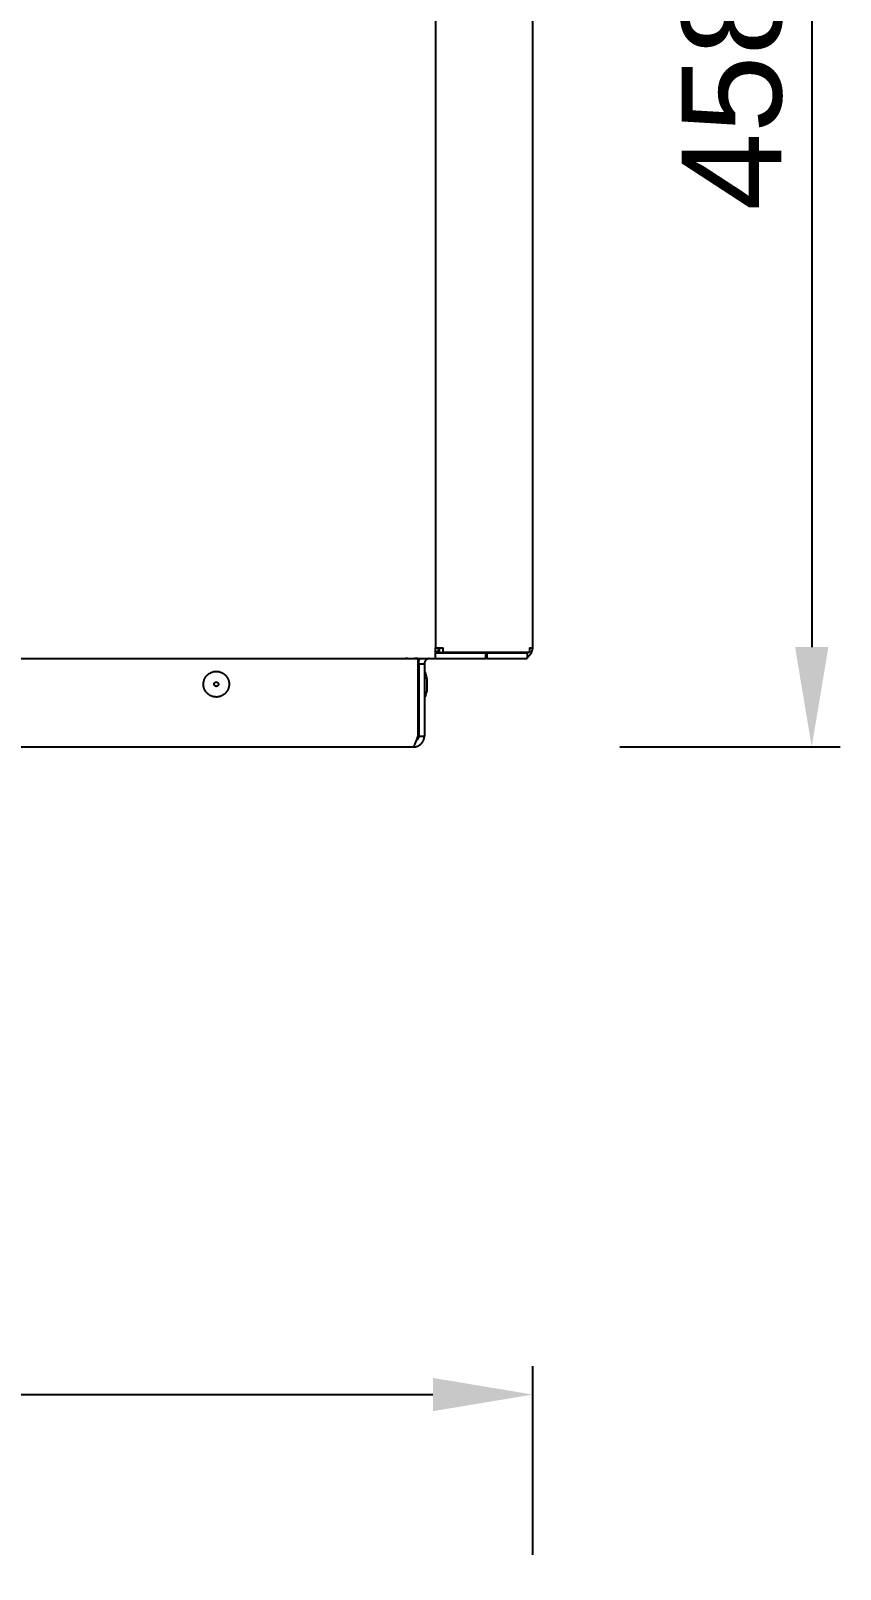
# Model space of a CAD drawing. Header units: millimetres. Extents: x -1246 to 2331, y -493 to 2006.
# Drawn here: x 905 to 1189, y 927 to 1467 of the extents above; entities that cross this region are included whole.
import ezdxf

# ---------------------------------------------------------------- set-up
doc = ezdxf.new("R2010")
doc.units = ezdxf.units.MM
doc.header["$MEASUREMENT"] = 0
doc.layers.add('Domyslna', color=7, linetype='Continuous', true_color=0x000000)
doc.layers.add('Utwórz2D linie widoczne', color=7, linetype='Continuous', true_color=0x000000)
doc.styles.add('Arial', font='arial.ttf')
doc.dimstyles.new('Millimeter Large', dxfattribs={"dimscale": 10, "dimtxt": 3.5, "dimasz": 3.5, "dimexe": 1, "dimexo": 0.5, "dimgap": 1, "dimtad": 1, "dimtoh": 1, "dimdec": 0, "dimzin": 1, "dimdsep": 46, "dimtxsty": 'Arial', "dimcen": 3.5, "dimadec": 0, "dimazin": 0, "dimtfac": 1, "dimtdec": 4, "dimtix": 1, "dimtmove": 1, "dimatfit": 3, "dimfxl": 0, "dimtolj": 1, "dimtzin": 1, "dimarcsym": 0})

# ---------------------------------------------------------------- blocks, each defined once
blk = doc.blocks.new('*D1')
at = {"layer": 'Defpoints', "color": 0}
for p in [(1106.72, 1673.22), (1106.72, 1215.22), (1179.08, 1215.22)]:
    blk.add_point(p, dxfattribs=at)
at = {"layer": 'Domyslna', "color": 0, "lineweight": -2}
for p, q in [((1111.72, 1673.22), (1189.08, 1673.22)), ((1179.08, 1638.22), (1179.08, 1250.22)), ((1111.72, 1215.22), (1189.08, 1215.22))]:
    blk.add_line(p, q, dxfattribs=at)
at = {"layer": 'Domyslna', "color": 0}
for points in [[(1184.92, 1638.22), (1173.25, 1638.22), (1179.08, 1673.22)], [(1173.25, 1250.22), (1184.92, 1250.22), (1179.08, 1215.22)]]:
    blk.add_solid(points, dxfattribs=at)
at = {"layer": 'Domyslna', "color": 0, "insert": (1151.22, 1444.22), "char_height": 35, "attachment_point": 5, "rotation": 90, "style": 'Arial'}
blk.add_mtext('\\A1;458', dxfattribs=at)
blk = doc.blocks.new('*D2')
at = {"layer": 'Defpoints', "color": 0}
for p in [(1081.22, 987.96), (621.21, 926.67), (1081.22, 926.67)]:
    blk.add_point(p, dxfattribs=at)
at = {"layer": 'Domyslna', "color": 0, "lineweight": -2}
for p, q in [((621.21, 931.67), (621.21, 997.96)), ((1081.22, 931.67), (1081.22, 997.96)), ((656.21, 987.96), (1046.22, 987.96))]:
    blk.add_line(p, q, dxfattribs=at)
at = {"layer": 'Domyslna', "color": 0}
for points in [[(656.21, 993.8), (656.21, 982.13), (621.21, 987.96)], [(1046.22, 982.13), (1046.22, 993.8), (1081.22, 987.96)]]:
    blk.add_solid(points, dxfattribs=at)
at = {"layer": 'Domyslna', "color": 0, "insert": (851.21, 1015.83), "char_height": 35, "attachment_point": 5, "style": 'Arial'}
blk.add_mtext('\\A1;460', dxfattribs=at)

msp = doc.modelspace()

# ---------------------------------------------------------------- linework, layer by layer
at = {"layer": 'Domyslna'}
msp.add_line((1047.11, 1669.42), (1047.11, 1250.02), dxfattribs=at)
at = {"layer": 'Utwórz2D linie widoczne'}
for p, q in [((1081.22, 1250.02), (1081.22, 1669.42)), ((1047.11, 1250.02), (1049.8, 1250.02)), ((1047.11, 1246.22), (1047.11, 1250.02)), ((1048.22, 1248.52), (1047.11, 1248.52)), ((1047.11, 1248.22), (1048.39, 1248.22)), ((1048.22, 1248.52), (1048.22, 1250.02)), ((1048.39, 1248.52), (1048.22, 1248.52)), ((1048.39, 1250.02), (1048.39, 1248.32)), ((1048.39, 1248.32), (1049.8, 1248.32)), ((1048.39, 1248.22), (1051.22, 1248.22)), ((1049.8, 1248.32), (1049.8, 1250.02)), ((1080.1, 1248.32), (1049.8, 1248.32)), ((1051.22, 1248.22), (1064.81, 1248.22)), ((1064.81, 1246.22), (1064.81, 1248.22)), ((1064.81, 1248.22), (1065.09, 1248.22)), ((1065.09, 1248.22), (1078.69, 1248.22)), ((1065.09, 1248.22), (1065.09, 1246.22)), ((1077.63, 1248.23), (1077.58, 1248.22)), ((1077.69, 1248.24), (1077.63, 1248.23)), ((1077.74, 1248.24), (1077.69, 1248.24)), ((1077.79, 1248.26), (1077.74, 1248.24)), ((1077.85, 1248.27), (1077.79, 1248.26)), ((1077.9, 1248.28), (1077.85, 1248.27)), ((1077.95, 1248.3), (1077.9, 1248.28)), ((1078.01, 1248.32), (1077.95, 1248.3)), ((1078.69, 1248.22), (1079.27, 1248.22)), ((1079.27, 1248.22), (1079.27, 1246.22)), ((1079.71, 1246.98), (1079.81, 1247.07)), ((1079.81, 1247.07), (1079.91, 1247.15)), ((1079.91, 1247.15), (1080.01, 1247.24)), ((1080.01, 1247.24), (1080.1, 1247.33)), ((1080.1, 1250.02), (1081.22, 1250.02)), ((1080.1, 1250.02), (1080.1, 1248.32)), ((1080.1, 1247.33), (1080.19, 1247.42)), ((1080.19, 1247.42), (1080.28, 1247.52)), ((1080.28, 1247.52), (1080.36, 1247.61)), ((1080.36, 1247.61), (1080.44, 1247.72)), ((1080.44, 1247.72), (1080.52, 1247.82)), ((1080.52, 1247.82), (1080.59, 1247.93)), ((1080.59, 1247.93), (1080.66, 1248.04)), ((1080.66, 1248.04), (1080.73, 1248.15)), ((1080.73, 1248.15), (1080.79, 1248.27)), ((1080.79, 1248.27), (1080.85, 1248.38)), ((1080.85, 1248.38), (1080.9, 1248.5)), ((1080.9, 1248.5), (1080.95, 1248.62)), ((1080.95, 1248.62), (1081, 1248.74)), ((1081, 1248.74), (1081.04, 1248.86)), ((1081.04, 1248.86), (1081.07, 1248.99)), ((1081.07, 1248.99), (1081.11, 1249.11)), ((1081.11, 1249.11), (1081.14, 1249.24)), ((1081.14, 1249.24), (1081.16, 1249.37)), ((1081.16, 1249.37), (1081.18, 1249.5)), ((1081.18, 1249.5), (1081.2, 1249.63)), ((1081.2, 1249.63), (1081.21, 1249.76)), ((1081.21, 1249.89), (1081.22, 1250.02)), ((1081.21, 1249.76), (1081.21, 1249.89)), ((655.31, 1246.22), (1047.11, 1246.22)), ((969.3, 1241.62), (969.46, 1241.65)), ((969.46, 1241.65), (969.61, 1241.67)), ((969.61, 1241.67), (969.77, 1241.69)), ((969.77, 1241.69), (969.92, 1241.71)), ((969.92, 1241.71), (970.08, 1241.71)), ((970.08, 1241.71), (970.23, 1241.71)), ((970.23, 1241.71), (970.39, 1241.71)), ((970.39, 1241.71), (970.54, 1241.7)), ((970.54, 1241.7), (970.7, 1241.69)), ((970.7, 1241.69), (970.85, 1241.67)), ((970.85, 1241.67), (971, 1241.65)), ((971, 1241.65), (971.16, 1241.62)), ((1037.37, 1246.22), (1036.57, 1246.22)), ((1040.93, 1246.22), (1039.76, 1246.22)), ((1040.93, 1246.22), (1040.93, 1244.42)), ((1041, 1244.42), (1040.93, 1244.42)), ((1041, 1219.02), (1041, 1244.42)), ((1041.22, 1244.66), (1041.23, 1244.79)), ((1041.22, 1244.54), (1041.22, 1244.66)), ((1041.22, 1244.42), (1041.22, 1244.54)), ((1041.22, 1244.42), (1043.22, 1244.42)), ((1041.22, 1244.42), (1041.22, 1219.02)), ((1041.23, 1244.79), (1041.25, 1244.91)), ((1041.25, 1244.91), (1041.27, 1245.04)), ((1041.27, 1245.04), (1041.29, 1245.16)), ((1041.29, 1245.16), (1041.32, 1245.28)), ((1041.32, 1245.28), (1041.35, 1245.4)), ((1041.35, 1245.4), (1041.38, 1245.52)), ((1041.38, 1245.52), (1041.42, 1245.64)), ((1041.42, 1245.64), (1041.46, 1245.76)), ((1041.46, 1245.76), (1041.51, 1245.88)), ((1041.51, 1245.88), (1041.56, 1245.99)), ((1041.56, 1245.99), (1041.61, 1246.1)), ((1041.61, 1246.1), (1041.67, 1246.22)), ((1043.23, 1244.66), (1043.22, 1244.6)), ((1043.22, 1244.6), (1043.22, 1244.54)), ((1043.22, 1244.54), (1043.22, 1244.48)), ((1043.22, 1244.48), (1043.22, 1244.42)), ((1043.22, 1244.42), (1043.22, 1219.02)), ((1043.32, 1241.71), (1043.22, 1241.71)), ((1043.24, 1244.72), (1043.23, 1244.66)), ((1043.25, 1244.78), (1043.24, 1244.72)), ((1043.27, 1244.84), (1043.25, 1244.78)), ((1043.28, 1244.9), (1043.27, 1244.84)), ((1043.3, 1244.96), (1043.28, 1244.9)), ((1043.32, 1245.02), (1043.3, 1244.96)), ((1043.34, 1245.08), (1043.32, 1245.02)), ((1043.32, 1241.71), (1043.32, 1241.71)), ((1043.33, 1241.71), (1043.32, 1241.71)), ((1043.34, 1241.71), (1043.33, 1241.71)), ((1043.37, 1245.14), (1043.34, 1245.08)), ((1043.35, 1241.71), (1043.34, 1241.71)), ((1043.34, 1241.71), (1043.34, 1241.71)), ((1043.36, 1241.71), (1043.35, 1241.71)), ((1043.37, 1241.71), (1043.36, 1241.71)), ((1043.36, 1241.71), (1043.36, 1241.71)), ((1043.39, 1245.19), (1043.37, 1245.14)), ((1043.38, 1241.71), (1043.37, 1241.71)), ((1043.38, 1241.7), (1043.38, 1241.71)), ((1043.39, 1241.7), (1043.38, 1241.7)), ((1043.42, 1245.25), (1043.39, 1245.19)), ((1043.4, 1241.7), (1043.39, 1241.7)), ((1043.41, 1241.69), (1043.4, 1241.7)), ((1043.4, 1241.7), (1043.4, 1241.7)), ((1043.42, 1241.69), (1043.41, 1241.69)), ((1043.41, 1241.69), (1043.41, 1241.69)), ((1043.45, 1245.3), (1043.42, 1245.25)), ((1043.43, 1241.68), (1043.42, 1241.69)), ((1043.44, 1241.67), (1043.43, 1241.68)), ((1043.43, 1241.68), (1043.43, 1241.68)), ((1043.45, 1241.66), (1043.44, 1241.67)), ((1043.44, 1241.67), (1043.44, 1241.67)), ((1043.48, 1245.36), (1043.45, 1245.3)), ((1043.46, 1241.65), (1043.45, 1241.66)), ((1043.45, 1241.66), (1043.45, 1241.66)), ((1043.47, 1241.64), (1043.46, 1241.65)), ((1043.46, 1241.65), (1043.46, 1241.65)), ((1043.48, 1241.63), (1043.47, 1241.64)), ((1043.47, 1241.64), (1043.47, 1241.64)), ((1043.51, 1245.41), (1043.48, 1245.36)), ((1043.55, 1245.46), (1043.51, 1245.41)), ((1043.59, 1245.51), (1043.55, 1245.46)), ((1043.63, 1245.56), (1043.59, 1245.51)), ((1043.67, 1245.61), (1043.63, 1245.56)), ((1043.71, 1245.65), (1043.67, 1245.61)), ((1043.75, 1245.7), (1043.71, 1245.65)), ((1043.8, 1245.74), (1043.75, 1245.7)), ((1043.84, 1245.78), (1043.8, 1245.74)), ((1043.89, 1245.82), (1043.84, 1245.78)), ((1043.94, 1245.86), (1043.89, 1245.82)), ((1043.99, 1245.89), (1043.94, 1245.86)), ((1044.04, 1245.93), (1043.99, 1245.89)), ((1044.09, 1245.96), (1044.04, 1245.93)), ((1044.15, 1245.99), (1044.09, 1245.96)), ((1044.2, 1246.02), (1044.15, 1245.99)), ((1044.26, 1246.05), (1044.2, 1246.02)), ((1044.31, 1246.07), (1044.26, 1246.05)), ((1044.37, 1246.1), (1044.31, 1246.07)), ((1044.43, 1246.12), (1044.37, 1246.1)), ((1044.49, 1246.14), (1044.43, 1246.12)), ((1044.55, 1246.15), (1044.49, 1246.14)), ((1044.61, 1246.17), (1044.55, 1246.15)), ((1044.67, 1246.18), (1044.61, 1246.17)), ((1044.73, 1246.19), (1044.67, 1246.18)), ((1044.79, 1246.2), (1044.73, 1246.19)), ((1044.85, 1246.21), (1044.79, 1246.2)), ((1047.11, 1246.22), (1048.39, 1246.22)), ((1048.39, 1246.22), (1051.22, 1246.22)), ((1051.22, 1246.22), (1064.81, 1246.22)), ((1065.09, 1246.22), (1064.81, 1246.22)), ((1065.09, 1246.22), (1078.69, 1246.22)), ((1078.69, 1246.22), (1079.27, 1246.22)), ((1079.27, 1246.7), (1079.39, 1246.77)), ((1079.39, 1246.77), (1079.5, 1246.84)), ((1079.5, 1246.84), (1079.6, 1246.91)), ((1079.6, 1246.91), (1079.71, 1246.98)), ((965.71, 1237.31), (965.72, 1237.47)), ((965.71, 1237.16), (965.71, 1237.31)), ((965.72, 1237), (965.71, 1237.16)), ((965.72, 1237.47), (965.73, 1237.62)), ((965.73, 1236.84), (965.72, 1237)), ((965.73, 1237.62), (965.75, 1237.77)), ((965.74, 1236.69), (965.73, 1236.84)), ((965.76, 1236.54), (965.74, 1236.69)), ((965.75, 1237.77), (965.77, 1237.93)), ((965.79, 1236.38), (965.76, 1236.54)), ((965.77, 1237.93), (965.8, 1238.08)), ((965.82, 1236.23), (965.79, 1236.38)), ((965.8, 1238.08), (965.83, 1238.23)), ((965.83, 1238.23), (965.87, 1238.38)), ((965.87, 1238.38), (965.91, 1238.53)), ((965.91, 1238.53), (965.96, 1238.68)), ((965.96, 1238.68), (966.01, 1238.83)), ((966.01, 1238.83), (966.07, 1238.97)), ((966.07, 1238.97), (966.13, 1239.11)), ((966.13, 1239.11), (966.2, 1239.25)), ((966.2, 1239.25), (966.27, 1239.39)), ((966.27, 1239.39), (966.35, 1239.52)), ((966.35, 1239.52), (966.43, 1239.66)), ((966.43, 1239.66), (966.52, 1239.79)), ((966.52, 1239.79), (966.61, 1239.91)), ((966.61, 1239.91), (966.71, 1240.03)), ((966.71, 1240.03), (966.81, 1240.15)), ((966.81, 1240.15), (966.91, 1240.27)), ((966.91, 1240.27), (967.02, 1240.38)), ((967.02, 1240.38), (967.13, 1240.49)), ((967.13, 1240.49), (967.24, 1240.6)), ((967.24, 1240.6), (967.36, 1240.7)), ((967.36, 1240.7), (967.48, 1240.79)), ((967.48, 1240.79), (967.61, 1240.88)), ((967.61, 1240.88), (967.74, 1240.97)), ((967.74, 1240.97), (967.87, 1241.06)), ((967.87, 1241.06), (968, 1241.13)), ((968, 1241.13), (968.14, 1241.21)), ((968.14, 1241.21), (968.28, 1241.28)), ((968.28, 1241.28), (968.42, 1241.34)), ((968.42, 1241.34), (968.56, 1241.4)), ((968.56, 1241.4), (968.71, 1241.46)), ((968.71, 1241.46), (968.85, 1241.5)), ((968.85, 1241.5), (969, 1241.55)), ((969, 1241.55), (969.15, 1241.59)), ((969.15, 1241.59), (969.3, 1241.62)), ((969.46, 1237.26), (969.47, 1237.28)), ((969.46, 1237.23), (969.46, 1237.26)), ((969.46, 1237.21), (969.46, 1237.23)), ((969.46, 1237.18), (969.46, 1237.21)), ((969.47, 1237.15), (969.46, 1237.18)), ((969.47, 1237.33), (969.48, 1237.36)), ((969.47, 1237.31), (969.47, 1237.33)), ((969.47, 1237.28), (969.47, 1237.31)), ((969.47, 1237.13), (969.47, 1237.15)), ((969.47, 1237.1), (969.47, 1237.13)), ((969.48, 1237.08), (969.47, 1237.1)), ((969.48, 1237.38), (969.49, 1237.41)), ((969.48, 1237.36), (969.48, 1237.38)), ((969.48, 1237.05), (969.48, 1237.08)), ((969.49, 1237.03), (969.48, 1237.05)), ((969.49, 1237.41), (969.5, 1237.43)), ((969.49, 1237), (969.49, 1237.03)), ((969.5, 1236.98), (969.49, 1237)), ((969.5, 1237.46), (969.51, 1237.48)), ((969.5, 1237.43), (969.5, 1237.46)), ((969.51, 1236.95), (969.5, 1236.98)), ((969.51, 1237.48), (969.52, 1237.51)), ((969.52, 1236.93), (969.51, 1236.95)), ((969.52, 1237.51), (969.53, 1237.53)), ((969.53, 1236.9), (969.52, 1236.93)), ((969.53, 1237.53), (969.54, 1237.55)), ((969.54, 1236.88), (969.53, 1236.9)), ((969.54, 1237.55), (969.56, 1237.58)), ((969.55, 1236.86), (969.54, 1236.88)), ((969.57, 1236.84), (969.55, 1236.86)), ((969.56, 1237.58), (969.57, 1237.6)), ((969.57, 1237.6), (969.58, 1237.62)), ((969.58, 1236.81), (969.57, 1236.84)), ((969.58, 1237.62), (969.6, 1237.64)), ((969.59, 1236.79), (969.58, 1236.81)), ((969.61, 1236.77), (969.59, 1236.79)), ((969.6, 1237.64), (969.61, 1237.66)), ((969.61, 1237.66), (969.63, 1237.68)), ((969.62, 1236.75), (969.61, 1236.77)), ((969.64, 1236.73), (969.62, 1236.75)), ((969.63, 1237.68), (969.65, 1237.7)), ((969.66, 1236.71), (969.64, 1236.73)), ((969.65, 1237.7), (969.66, 1237.72)), ((969.66, 1237.72), (969.68, 1237.74)), ((969.68, 1236.69), (969.66, 1236.71)), ((969.68, 1237.74), (969.7, 1237.76)), ((969.69, 1236.67), (969.68, 1236.69)), ((969.71, 1236.66), (969.69, 1236.67)), ((969.7, 1237.76), (969.72, 1237.78)), ((969.73, 1236.64), (969.71, 1236.66)), ((969.72, 1237.78), (969.74, 1237.8)), ((969.75, 1236.62), (969.73, 1236.64)), ((969.74, 1237.8), (969.76, 1237.81)), ((969.77, 1236.61), (969.75, 1236.62)), ((969.76, 1237.81), (969.78, 1237.83)), ((969.8, 1236.59), (969.77, 1236.61)), ((969.78, 1237.83), (969.8, 1237.84)), ((969.8, 1237.84), (969.82, 1237.86)), ((969.82, 1236.58), (969.8, 1236.59)), ((969.82, 1237.86), (969.84, 1237.87)), ((969.84, 1236.56), (969.82, 1236.58)), ((969.84, 1237.87), (969.87, 1237.88)), ((969.86, 1236.55), (969.84, 1236.56)), ((969.89, 1236.54), (969.86, 1236.55)), ((969.87, 1237.88), (969.89, 1237.89)), ((969.89, 1237.89), (969.91, 1237.9)), ((969.91, 1236.53), (969.89, 1236.54)), ((969.91, 1237.9), (969.94, 1237.91)), ((969.93, 1236.52), (969.91, 1236.53)), ((969.96, 1236.51), (969.93, 1236.52)), ((969.94, 1237.91), (969.96, 1237.92)), ((969.96, 1237.92), (969.99, 1237.93)), ((969.98, 1236.5), (969.96, 1236.51)), ((970.01, 1236.49), (969.98, 1236.5)), ((969.99, 1237.93), (970.01, 1237.94)), ((970.01, 1237.94), (970.04, 1237.94)), ((970.03, 1236.49), (970.01, 1236.49)), ((970.06, 1236.48), (970.03, 1236.49)), ((970.04, 1237.94), (970.06, 1237.95)), ((970.06, 1237.95), (970.09, 1237.95)), ((970.08, 1236.48), (970.06, 1236.48)), ((970.11, 1236.47), (970.08, 1236.48)), ((970.09, 1237.95), (970.11, 1237.96)), ((970.11, 1237.96), (970.14, 1237.96)), ((970.13, 1236.47), (970.11, 1236.47)), ((970.16, 1236.47), (970.13, 1236.47)), ((970.14, 1237.96), (970.16, 1237.96)), ((970.16, 1237.96), (970.19, 1237.96)), ((970.18, 1236.47), (970.16, 1236.47)), ((970.21, 1236.47), (970.18, 1236.47)), ((970.19, 1237.96), (970.22, 1237.97)), ((970.24, 1236.47), (970.21, 1236.47)), ((970.22, 1237.97), (970.24, 1237.96)), ((970.24, 1237.96), (970.27, 1237.96)), ((970.26, 1236.47), (970.24, 1236.47)), ((970.29, 1236.47), (970.26, 1236.47)), ((970.27, 1237.96), (970.29, 1237.96)), ((970.29, 1237.96), (970.32, 1237.96)), ((970.31, 1236.47), (970.29, 1236.47)), ((970.34, 1236.48), (970.31, 1236.47)), ((970.32, 1237.96), (970.34, 1237.95)), ((970.34, 1237.95), (970.37, 1237.95)), ((970.36, 1236.48), (970.34, 1236.48)), ((970.39, 1236.49), (970.36, 1236.48)), ((970.37, 1237.95), (970.4, 1237.94)), ((970.41, 1236.49), (970.39, 1236.49)), ((970.4, 1237.94), (970.42, 1237.94)), ((970.44, 1236.5), (970.41, 1236.49)), ((970.42, 1237.94), (970.45, 1237.93)), ((970.46, 1236.51), (970.44, 1236.5)), ((970.45, 1237.93), (970.47, 1237.92)), ((970.49, 1236.52), (970.46, 1236.51)), ((970.47, 1237.92), (970.49, 1237.91)), ((970.49, 1237.91), (970.52, 1237.9)), ((970.51, 1236.53), (970.49, 1236.52)), ((970.54, 1236.54), (970.51, 1236.53)), ((970.52, 1237.9), (970.54, 1237.89)), ((970.54, 1237.89), (970.56, 1237.88)), ((970.56, 1236.55), (970.54, 1236.54)), ((970.56, 1237.88), (970.59, 1237.87)), ((970.58, 1236.56), (970.56, 1236.55)), ((970.6, 1236.58), (970.58, 1236.56)), ((970.59, 1237.87), (970.61, 1237.85)), ((970.63, 1236.59), (970.6, 1236.58)), ((970.61, 1237.85), (970.63, 1237.84)), ((970.63, 1237.84), (970.65, 1237.82)), ((970.65, 1236.6), (970.63, 1236.59)), ((970.65, 1237.82), (970.67, 1237.81)), ((970.67, 1236.62), (970.65, 1236.6)), ((970.67, 1237.81), (970.69, 1237.79)), ((970.69, 1236.63), (970.67, 1236.62)), ((970.69, 1237.79), (970.71, 1237.77)), ((970.71, 1236.65), (970.69, 1236.63)), ((970.71, 1237.77), (970.73, 1237.76)), ((970.73, 1236.67), (970.71, 1236.65)), ((970.73, 1237.76), (970.75, 1237.74)), ((970.75, 1236.69), (970.73, 1236.67)), ((970.75, 1237.74), (970.77, 1237.72)), ((970.76, 1236.71), (970.75, 1236.69)), ((970.78, 1236.73), (970.76, 1236.71)), ((970.77, 1237.72), (970.78, 1237.7)), ((970.78, 1237.7), (970.8, 1237.68)), ((970.8, 1236.75), (970.78, 1236.73)), ((970.8, 1237.68), (970.82, 1237.66)), ((970.81, 1236.77), (970.8, 1236.75)), ((970.83, 1236.79), (970.81, 1236.77)), ((970.82, 1237.66), (970.83, 1237.64)), ((970.83, 1237.64), (970.85, 1237.62)), ((970.84, 1236.81), (970.83, 1236.79)), ((970.86, 1236.83), (970.84, 1236.81)), ((970.85, 1237.62), (970.86, 1237.59)), ((970.86, 1237.59), (970.87, 1237.57)), ((970.87, 1236.85), (970.86, 1236.83)), ((970.87, 1237.57), (970.88, 1237.55)), ((970.88, 1236.88), (970.87, 1236.85)), ((970.88, 1237.55), (970.9, 1237.53)), ((970.89, 1236.9), (970.88, 1236.88)), ((970.9, 1236.92), (970.89, 1236.9)), ((970.9, 1237.53), (970.91, 1237.5)), ((970.91, 1236.95), (970.9, 1236.92)), ((970.91, 1237.5), (970.92, 1237.48)), ((970.92, 1236.97), (970.91, 1236.95)), ((970.92, 1237.48), (970.92, 1237.45)), ((970.92, 1237.45), (970.93, 1237.43)), ((970.93, 1237), (970.92, 1236.97)), ((970.93, 1237.43), (970.94, 1237.4)), ((970.94, 1237.02), (970.93, 1237)), ((970.94, 1237.4), (970.94, 1237.38)), ((970.94, 1237.38), (970.95, 1237.35)), ((970.95, 1237.07), (970.94, 1237.05)), ((970.94, 1237.05), (970.94, 1237.02)), ((970.95, 1237.35), (970.95, 1237.33)), ((970.95, 1237.33), (970.96, 1237.3)), ((970.96, 1237.12), (970.95, 1237.1)), ((970.95, 1237.1), (970.95, 1237.07)), ((970.96, 1237.3), (970.96, 1237.28)), ((970.96, 1237.28), (970.96, 1237.25)), ((970.96, 1237.25), (970.96, 1237.23)), ((970.96, 1237.23), (970.96, 1237.2)), ((970.96, 1237.2), (970.96, 1237.17)), ((970.96, 1237.17), (970.96, 1237.15)), ((970.96, 1237.15), (970.96, 1237.12)), ((971.16, 1241.62), (971.31, 1241.58)), ((971.31, 1241.58), (971.46, 1241.54)), ((971.46, 1241.54), (971.61, 1241.49)), ((971.61, 1241.49), (971.75, 1241.44)), ((971.75, 1241.44), (971.9, 1241.39)), ((971.9, 1241.39), (972.04, 1241.33)), ((972.04, 1241.33), (972.18, 1241.26)), ((972.18, 1241.26), (972.32, 1241.19)), ((972.32, 1241.19), (972.46, 1241.12)), ((972.46, 1241.12), (972.59, 1241.04)), ((972.59, 1241.04), (972.72, 1240.95)), ((972.72, 1240.95), (972.85, 1240.86)), ((972.85, 1240.86), (972.97, 1240.77)), ((972.97, 1240.77), (973.09, 1240.67)), ((973.09, 1240.67), (973.21, 1240.57)), ((973.21, 1240.57), (973.32, 1240.47)), ((973.32, 1240.47), (973.43, 1240.36)), ((973.43, 1240.36), (973.54, 1240.24)), ((973.54, 1240.24), (973.64, 1240.13)), ((973.64, 1240.13), (973.74, 1240.01)), ((973.74, 1240.01), (973.84, 1239.88)), ((973.84, 1239.88), (973.93, 1239.76)), ((973.93, 1239.76), (974.01, 1239.63)), ((974.01, 1239.63), (974.09, 1239.49)), ((974.09, 1239.49), (974.17, 1239.36)), ((974.17, 1239.36), (974.24, 1239.22)), ((974.24, 1239.22), (974.31, 1239.08)), ((974.31, 1239.08), (974.37, 1238.94)), ((974.37, 1238.94), (974.43, 1238.79)), ((974.43, 1238.79), (974.48, 1238.65)), ((974.48, 1238.65), (974.53, 1238.5)), ((974.53, 1238.5), (974.57, 1238.35)), ((974.57, 1238.35), (974.6, 1238.2)), ((974.6, 1238.2), (974.64, 1238.05)), ((974.63, 1236.35), (974.6, 1236.2)), ((974.66, 1236.5), (974.63, 1236.35)), ((974.64, 1238.05), (974.66, 1237.89)), ((974.66, 1237.89), (974.68, 1237.74)), ((974.68, 1236.66), (974.66, 1236.5)), ((974.68, 1237.74), (974.7, 1237.59)), ((974.69, 1236.81), (974.68, 1236.66)), ((974.71, 1236.96), (974.69, 1236.81)), ((974.7, 1237.59), (974.71, 1237.43)), ((974.71, 1237.43), (974.71, 1237.28)), ((974.71, 1237.28), (974.71, 1237.12)), ((974.71, 1237.12), (974.71, 1236.96)), ((1041, 1239.32), (1041.22, 1239.32)), ((1043.48, 1241.62), (1043.48, 1241.63)), ((1043.48, 1241.63), (1043.48, 1241.63)), ((1043.49, 1241.62), (1043.48, 1241.62)), ((1043.49, 1241.61), (1043.49, 1241.62)), ((1043.49, 1241.6), (1043.49, 1241.61)), ((1043.5, 1241.6), (1043.49, 1241.6)), ((1043.5, 1241.59), (1043.5, 1241.6)), ((1043.5, 1241.58), (1043.5, 1241.59)), ((1043.5, 1241.59), (1043.5, 1241.59)), ((1043.63, 1241.17), (1043.5, 1241.58)), ((1043.75, 1240.77), (1043.63, 1241.17)), ((1043.85, 1240.35), (1043.75, 1240.77)), ((1043.94, 1239.94), (1043.85, 1240.35)), ((1044.02, 1239.52), (1043.94, 1239.94)), ((1044.08, 1239.1), (1044.02, 1239.52)), ((1044.08, 1239.09), (1044.08, 1237.22)), ((1044.08, 1237.22), (1044.08, 1235.33)), ((965.86, 1236.08), (965.82, 1236.23)), ((965.9, 1235.93), (965.86, 1236.08)), ((965.95, 1235.78), (965.9, 1235.93)), ((966, 1235.64), (965.95, 1235.78)), ((966.06, 1235.49), (966, 1235.64)), ((966.12, 1235.35), (966.06, 1235.49)), ((966.19, 1235.21), (966.12, 1235.35)), ((966.26, 1235.07), (966.19, 1235.21)), ((966.33, 1234.94), (966.26, 1235.07)), ((966.41, 1234.8), (966.33, 1234.94)), ((966.5, 1234.67), (966.41, 1234.8)), ((966.59, 1234.55), (966.5, 1234.67)), ((966.68, 1234.42), (966.59, 1234.55)), ((966.78, 1234.3), (966.68, 1234.42)), ((966.88, 1234.19), (966.78, 1234.3)), ((966.99, 1234.07), (966.88, 1234.19)), ((967.1, 1233.96), (966.99, 1234.07)), ((967.22, 1233.86), (967.1, 1233.96)), ((967.33, 1233.76), (967.22, 1233.86)), ((967.45, 1233.66), (967.33, 1233.76)), ((967.58, 1233.57), (967.45, 1233.66)), ((967.71, 1233.48), (967.58, 1233.57)), ((967.84, 1233.39), (967.71, 1233.48)), ((967.97, 1233.31), (967.84, 1233.39)), ((968.11, 1233.24), (967.97, 1233.31)), ((968.24, 1233.17), (968.11, 1233.24)), ((968.39, 1233.1), (968.24, 1233.17)), ((968.53, 1233.04), (968.39, 1233.1)), ((968.67, 1232.99), (968.53, 1233.04)), ((968.82, 1232.94), (968.67, 1232.99)), ((968.97, 1232.89), (968.82, 1232.94)), ((969.12, 1232.85), (968.97, 1232.89)), ((969.27, 1232.81), (969.12, 1232.85)), ((969.42, 1232.78), (969.27, 1232.81)), ((969.58, 1232.76), (969.42, 1232.78)), ((969.73, 1232.74), (969.58, 1232.76)), ((969.89, 1232.73), (969.73, 1232.74)), ((970.04, 1232.72), (969.89, 1232.73)), ((970.2, 1232.72), (970.04, 1232.72)), ((970.35, 1232.72), (970.2, 1232.72)), ((970.51, 1232.72), (970.35, 1232.72)), ((970.66, 1232.74), (970.51, 1232.72)), ((970.82, 1232.76), (970.66, 1232.74)), ((970.97, 1232.78), (970.82, 1232.76)), ((971.12, 1232.81), (970.97, 1232.78)), ((971.27, 1232.84), (971.12, 1232.81)), ((971.42, 1232.88), (971.27, 1232.84)), ((971.57, 1232.93), (971.42, 1232.88)), ((971.72, 1232.97), (971.57, 1232.93)), ((971.86, 1233.03), (971.72, 1232.97)), ((972.01, 1233.09), (971.86, 1233.03)), ((972.15, 1233.15), (972.01, 1233.09)), ((972.29, 1233.22), (972.15, 1233.15)), ((972.43, 1233.3), (972.29, 1233.22)), ((972.56, 1233.38), (972.43, 1233.3)), ((972.69, 1233.46), (972.56, 1233.38)), ((972.82, 1233.55), (972.69, 1233.46)), ((972.94, 1233.64), (972.82, 1233.55)), ((973.07, 1233.73), (972.94, 1233.64)), ((973.18, 1233.84), (973.07, 1233.73)), ((973.3, 1233.94), (973.18, 1233.84)), ((973.41, 1234.05), (973.3, 1233.94)), ((973.52, 1234.16), (973.41, 1234.05)), ((973.62, 1234.28), (973.52, 1234.16)), ((973.72, 1234.4), (973.62, 1234.28)), ((973.82, 1234.52), (973.72, 1234.4)), ((973.91, 1234.64), (973.82, 1234.52)), ((973.99, 1234.77), (973.91, 1234.64)), ((974.08, 1234.91), (973.99, 1234.77)), ((974.15, 1235.04), (974.08, 1234.91)), ((974.23, 1235.18), (974.15, 1235.04)), ((974.29, 1235.32), (974.23, 1235.18)), ((974.36, 1235.46), (974.29, 1235.32)), ((974.41, 1235.6), (974.36, 1235.46)), ((974.47, 1235.75), (974.41, 1235.6)), ((974.52, 1235.9), (974.47, 1235.75)), ((974.56, 1236.05), (974.52, 1235.9)), ((974.6, 1236.2), (974.56, 1236.05)), ((1041, 1235.12), (1041.22, 1235.12)), ((1043.32, 1232.72), (1043.22, 1232.72)), ((1043.33, 1232.72), (1043.32, 1232.72)), ((1043.32, 1232.72), (1043.32, 1232.72)), ((1043.34, 1232.72), (1043.33, 1232.72)), ((1043.35, 1232.72), (1043.34, 1232.72)), ((1043.34, 1232.72), (1043.34, 1232.72)), ((1043.36, 1232.72), (1043.35, 1232.72)), ((1043.37, 1232.72), (1043.36, 1232.72)), ((1043.36, 1232.72), (1043.36, 1232.72)), ((1043.38, 1232.72), (1043.37, 1232.72)), ((1043.39, 1232.73), (1043.38, 1232.73)), ((1043.38, 1232.73), (1043.38, 1232.72)), ((1043.4, 1232.73), (1043.39, 1232.73)), ((1043.41, 1232.74), (1043.4, 1232.74)), ((1043.4, 1232.74), (1043.4, 1232.73)), ((1043.42, 1232.75), (1043.41, 1232.74)), ((1043.41, 1232.74), (1043.41, 1232.74)), ((1043.43, 1232.75), (1043.42, 1232.75)), ((1043.44, 1232.76), (1043.43, 1232.75)), ((1043.43, 1232.75), (1043.43, 1232.75)), ((1043.45, 1232.77), (1043.44, 1232.76)), ((1043.44, 1232.76), (1043.44, 1232.76)), ((1043.46, 1232.78), (1043.45, 1232.77)), ((1043.45, 1232.77), (1043.45, 1232.77)), ((1043.47, 1232.79), (1043.46, 1232.78)), ((1043.46, 1232.78), (1043.46, 1232.78)), ((1043.48, 1232.8), (1043.47, 1232.79)), ((1043.47, 1232.79), (1043.47, 1232.79)), ((1043.49, 1232.81), (1043.48, 1232.81)), ((1043.48, 1232.81), (1043.48, 1232.8)), ((1043.48, 1232.8), (1043.48, 1232.8)), ((1043.5, 1232.83), (1043.49, 1232.83)), ((1043.49, 1232.83), (1043.49, 1232.82)), ((1043.49, 1232.82), (1043.49, 1232.81)), ((1043.63, 1233.26), (1043.5, 1232.85)), ((1043.5, 1232.85), (1043.5, 1232.85)), ((1043.5, 1232.85), (1043.5, 1232.84)), ((1043.5, 1232.84), (1043.5, 1232.83)), ((1043.75, 1233.66), (1043.63, 1233.26)), ((1043.85, 1234.08), (1043.75, 1233.66)), ((1043.94, 1234.49), (1043.85, 1234.08)), ((1044.02, 1234.91), (1043.94, 1234.49)), ((1044.08, 1235.33), (1044.02, 1234.91)), ((663.29, 1215.22), (1039.13, 1215.22)), ((1039.13, 1215.22), (1039.42, 1215.22)), ((1039.13, 1215.22), (1039.14, 1215.22)), ((1039.14, 1215.22), (1039.14, 1215.22)), ((1039.14, 1215.22), (1039.16, 1215.22)), ((1039.16, 1215.22), (1039.17, 1215.22)), ((1039.17, 1215.22), (1039.18, 1215.22)), ((1039.18, 1215.22), (1039.19, 1215.22)), ((1039.19, 1215.22), (1039.21, 1215.22)), ((1039.21, 1215.22), (1039.22, 1215.23)), ((1039.22, 1215.23), (1039.23, 1215.23)), ((1039.23, 1215.23), (1039.24, 1215.23)), ((1039.24, 1215.23), (1039.25, 1215.24)), ((1039.25, 1215.24), (1039.27, 1215.24)), ((1039.27, 1215.24), (1039.28, 1215.25)), ((1039.28, 1215.25), (1039.29, 1215.25)), ((1039.29, 1215.25), (1039.3, 1215.26)), ((1039.3, 1215.26), (1039.31, 1215.26)), ((1039.31, 1215.26), (1039.32, 1215.27)), ((1039.32, 1215.27), (1039.34, 1215.27)), ((1039.34, 1215.27), (1039.35, 1215.28)), ((1039.35, 1215.28), (1039.36, 1215.29)), ((1039.36, 1215.29), (1039.38, 1215.3)), ((1039.38, 1215.3), (1039.39, 1215.31)), ((1039.39, 1215.31), (1039.4, 1215.32)), ((1039.4, 1215.32), (1039.41, 1215.33)), ((1039.41, 1215.33), (1039.43, 1215.34)), ((1039.42, 1215.33), (1039.42, 1215.22)), ((1039.42, 1215.22), (1039.54, 1215.22)), ((1039.43, 1215.34), (1039.44, 1215.35)), ((1039.44, 1215.35), (1039.45, 1215.36)), ((1039.45, 1215.36), (1039.47, 1215.38)), ((1039.47, 1215.38), (1039.49, 1215.4)), ((1039.49, 1215.4), (1039.51, 1215.43)), ((1039.51, 1215.43), (1039.55, 1215.46)), ((1039.54, 1215.22), (1039.67, 1215.22)), ((1039.55, 1215.46), (1039.58, 1215.5)), ((1039.58, 1215.5), (1039.61, 1215.54)), ((1039.61, 1215.54), (1039.63, 1215.58)), ((1039.63, 1215.58), (1039.66, 1215.61)), ((1039.66, 1215.61), (1039.69, 1215.65)), ((1039.67, 1215.22), (1039.8, 1215.23)), ((1039.69, 1215.65), (1039.72, 1215.7)), ((1039.72, 1215.7), (1039.74, 1215.74)), ((1039.74, 1215.74), (1039.79, 1215.82)), ((1039.79, 1215.82), (1039.83, 1215.9)), ((1039.8, 1215.23), (1039.93, 1215.25)), ((1039.83, 1215.9), (1039.88, 1215.99)), ((1039.88, 1215.99), (1039.92, 1216.08)), ((1039.92, 1216.08), (1039.98, 1216.21)), ((1039.93, 1215.25), (1040.06, 1215.27)), ((1039.98, 1216.21), (1040.04, 1216.34)), ((1040.04, 1216.34), (1040.15, 1216.61)), ((1040.06, 1215.27), (1040.19, 1215.29)), ((1040.15, 1216.61), (1040.25, 1216.88)), ((1040.19, 1215.29), (1040.31, 1215.32)), ((1040.25, 1216.88), (1040.35, 1217.16)), ((1040.31, 1215.32), (1040.44, 1215.36)), ((1040.35, 1217.16), (1040.65, 1218.08)), ((1040.44, 1215.36), (1040.56, 1215.39)), ((1040.53, 1217.6), (1040.48, 1217.57)), ((1040.58, 1217.64), (1040.53, 1217.6)), ((1040.56, 1215.39), (1040.69, 1215.43)), ((1040.63, 1217.69), (1040.58, 1217.64)), ((1040.67, 1217.73), (1040.63, 1217.69)), ((1040.65, 1218.08), (1040.93, 1219.02)), ((1040.72, 1217.77), (1040.67, 1217.73)), ((1040.69, 1215.43), (1040.81, 1215.48)), ((1040.76, 1217.82), (1040.72, 1217.77)), ((1040.8, 1217.87), (1040.76, 1217.82)), ((1040.84, 1217.91), (1040.8, 1217.87)), ((1040.81, 1215.48), (1040.93, 1215.53)), ((1040.88, 1217.96), (1040.84, 1217.91)), ((1040.91, 1218.02), (1040.88, 1217.96)), ((1040.95, 1218.07), (1040.91, 1218.02)), ((1040.93, 1219.02), (1041, 1219.02)), ((1040.93, 1215.53), (1041.05, 1215.58)), ((1040.98, 1218.12), (1040.95, 1218.07)), ((1041.01, 1218.18), (1040.98, 1218.12)), ((1041.04, 1218.23), (1041.01, 1218.18)), ((1041.06, 1218.29), (1041.04, 1218.23)), ((1041.05, 1215.58), (1041.16, 1215.64)), ((1041.09, 1218.35), (1041.06, 1218.29)), ((1041.11, 1218.4), (1041.09, 1218.35)), ((1041.13, 1218.46), (1041.11, 1218.4)), ((1041.15, 1218.52), (1041.13, 1218.46)), ((1041.16, 1218.58), (1041.15, 1218.52)), ((1041.18, 1218.64), (1041.16, 1218.58)), ((1041.16, 1215.64), (1041.28, 1215.7)), ((1041.19, 1218.71), (1041.18, 1218.64)), ((1041.2, 1218.77), (1041.19, 1218.71)), ((1041.21, 1218.83), (1041.2, 1218.77)), ((1041.22, 1219.02), (1041.21, 1218.95)), ((1041.21, 1218.95), (1041.21, 1218.89)), ((1041.21, 1218.89), (1041.21, 1218.83)), ((1041.22, 1219.02), (1043.22, 1219.02)), ((1041.28, 1215.7), (1041.39, 1215.77)), ((1041.39, 1215.77), (1041.5, 1215.84)), ((1041.5, 1215.84), (1041.61, 1215.91)), ((1041.61, 1215.91), (1041.71, 1215.99)), ((1041.71, 1215.99), (1041.81, 1216.07)), ((1041.81, 1216.07), (1041.91, 1216.15)), ((1041.91, 1216.15), (1042.01, 1216.24)), ((1042.01, 1216.24), (1042.1, 1216.33)), ((1042.1, 1216.33), (1042.19, 1216.42)), ((1042.19, 1216.42), (1042.28, 1216.52)), ((1042.28, 1216.52), (1042.36, 1216.62)), ((1042.36, 1216.62), (1042.44, 1216.72)), ((1042.44, 1216.72), (1042.52, 1216.82)), ((1042.52, 1216.82), (1042.59, 1216.93)), ((1042.59, 1216.93), (1042.66, 1217.04)), ((1042.66, 1217.04), (1042.73, 1217.15)), ((1042.73, 1217.15), (1042.79, 1217.27)), ((1042.79, 1217.27), (1042.85, 1217.38)), ((1042.85, 1217.38), (1042.9, 1217.5)), ((1042.9, 1217.5), (1042.95, 1217.62)), ((1042.95, 1217.62), (1043, 1217.74)), ((1043, 1217.74), (1043.04, 1217.87)), ((1043.04, 1217.87), (1043.07, 1217.99)), ((1043.07, 1217.99), (1043.11, 1218.12)), ((1043.11, 1218.12), (1043.14, 1218.24)), ((1043.14, 1218.24), (1043.16, 1218.37)), ((1043.16, 1218.37), (1043.18, 1218.5)), ((1043.18, 1218.5), (1043.2, 1218.63)), ((1043.2, 1218.63), (1043.21, 1218.76)), ((1043.21, 1218.89), (1043.22, 1219.02)), ((1043.21, 1218.76), (1043.21, 1218.89))]:
    msp.add_line(p, q, dxfattribs=at)

# ---------------------------------------------------------------- dimensions: what is measured, and where the dimension line sits
at = {"layer": 'Domyslna'}
for p1, p2, distance, picture, middle in [((1106.72, 1673.22), (1106.72, 1215.22), 72.36, '*D1', (1151.22, 1444.22)), ((621.21, 926.67), (1081.22, 926.67), 61.3, '*D2', (851.21, 1015.83))]:
    dim = msp.add_aligned_dim(p1=p1, p2=p2, distance=distance, dimstyle='Millimeter Large', dxfattribs=at)
    dim.commit()
    dim.dimension.update_dxf_attribs({"geometry": picture, "text_midpoint": middle})

doc.saveas('drawing.dxf')
